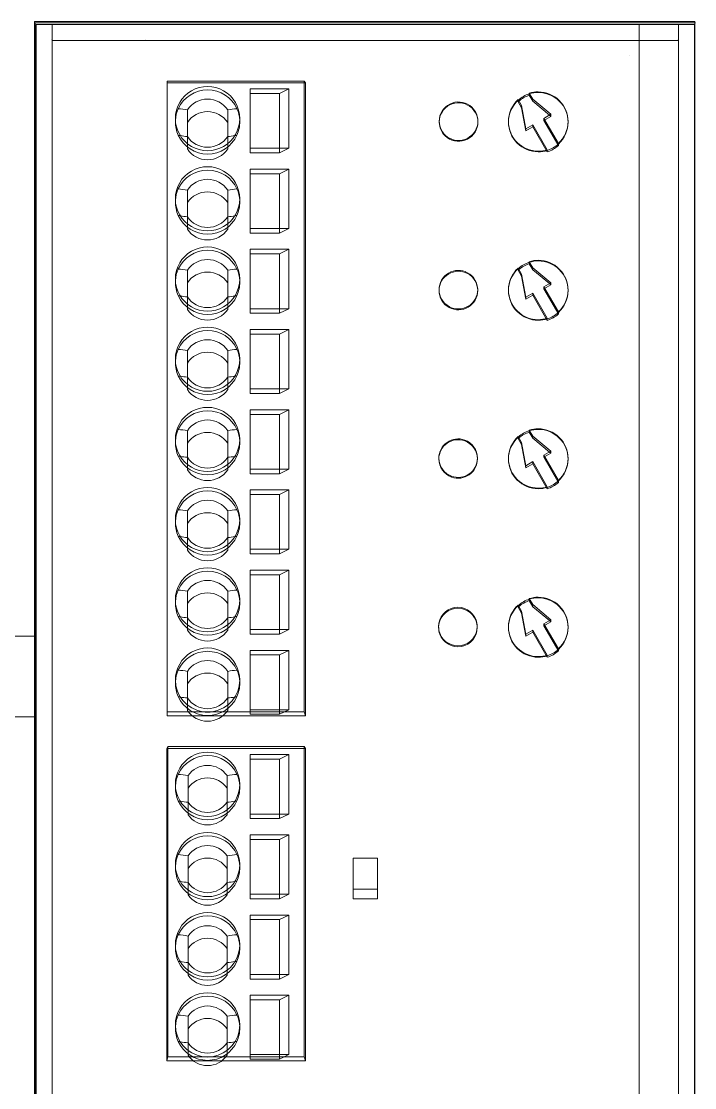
# Model space of a CAD drawing. Header units: millimetres. Extents: x 1359 to 3577, y 1333 to 3557.
# Drawn here: x 2281.2 to 2323, y 3201 to 3267.2 of the extents above; entities that cross this region are included whole.
import ezdxf

# ---------------------------------------------------------------- set-up
doc = ezdxf.new("R2010")
doc.units = ezdxf.units.MM
doc.layers.add('000-SI-Oprema', color=30, linetype='Continuous', lineweight=0)
doc.layers.add('002-PI-Kabelska kanalica', color=150, linetype='Continuous')

# ---------------------------------------------------------------- blocks, each defined once
blk = doc.blocks.new('ELEC_CB')
at = {"layer": '000-SI-Oprema', "color": 0, "linetype": 'ByBlock', "lineweight": 0}
for p, q in [((40.959, 129.967), (-0.041, 129.967)), ((-0.041, 129.967), (-0.041, -0.033)), ((-0.041, 18.517), (-0.041, 129.967)), ((-0.041, 129.967), (-0.041, 129.967)), ((40.959, 129.967), (-0.041, 129.967)), ((0.007, 129.867), (0.007, 129.867)), ((41.007, 129.867), (0.007, 129.867)), ((0.007, 129.867), (0.007, -0.133)), ((0.007, 18.417), (0.007, 129.867)), ((0.007, 129.867), (0.007, 129.867)), ((41.007, 129.867), (0.007, 129.867)), ((1.007, 129.867), (1.007, 129.867)), ((1.959, 129.967), (1.959, 129.967)), ((1.959, 129.967), (1.959, 129.967)), ((2.007, 129.867), (2.007, 129.867)), ((2.007, 129.867), (2.007, 129.867)), ((3.12, 129.867), (3.12, 129.867)), ((4.959, 129.967), (4.959, 129.967)), ((4.959, 129.967), (4.959, 129.967)), ((4.959, 129.967), (4.959, 129.967)), ((4.959, 129.967), (4.959, 129.967)), ((4.959, 129.967), (4.959, 129.967)), ((4.959, 129.967), (4.959, 129.967)), ((4.959, 129.967), (4.959, 129.967)), ((4.959, 129.967), (4.959, 129.967)), ((4.959, 129.967), (4.959, 129.967)), ((4.959, 129.967), (4.959, 129.967)), ((4.959, 129.967), (4.959, 129.967)), ((4.959, 129.967), (4.959, 129.967)), ((4.959, 129.967), (4.959, 129.967)), ((5.007, 129.867), (5.007, 129.867)), ((5.007, 129.867), (5.007, 129.867)), ((5.007, 129.867), (5.007, 129.867)), ((5.007, 129.867), (5.007, 129.867)), ((5.007, 129.867), (5.007, 129.867)), ((5.007, 129.867), (5.007, 129.867)), ((5.007, 129.867), (5.007, 129.867)), ((5.007, 129.867), (5.007, 129.867)), ((5.007, 129.867), (5.007, 129.867)), ((5.007, 129.867), (5.007, 129.867)), ((5.007, 129.867), (5.007, 129.867)), ((5.007, 129.867), (5.007, 129.867)), ((5.007, 129.867), (5.007, 129.867)), ((5.359, 129.967), (5.359, 129.967)), ((5.359, 129.967), (5.359, 129.967)), ((5.407, 129.867), (5.407, 129.867)), ((5.407, 129.867), (5.407, 129.867)), ((6.859, 129.967), (6.859, 129.967)), ((6.859, 129.967), (6.859, 129.967)), ((6.859, 129.967), (6.859, 129.967)), ((6.859, 129.967), (6.859, 129.967)), ((6.907, 129.867), (6.907, 129.867)), ((6.907, 129.867), (6.907, 129.867)), ((6.907, 129.867), (6.907, 129.867)), ((6.907, 129.867), (6.907, 129.867)), ((7.859, 129.967), (7.859, 129.967)), ((7.907, 129.867), (7.907, 129.867)), ((8.359, 129.967), (8.359, 129.967)), ((8.359, 129.967), (8.359, 129.967)), ((8.359, 129.967), (8.359, 129.967)), ((8.407, 129.867), (8.407, 129.867)), ((8.407, 129.867), (8.407, 129.867)), ((8.407, 129.867), (8.407, 129.867)), ((19.477, 129.967), (19.477, 129.967)), ((19.477, 129.967), (19.477, 129.967)), ((19.477, 129.967), (19.477, 129.967)), ((19.477, 129.967), (19.477, 129.967)), ((19.477, 129.967), (19.477, 129.967)), ((19.477, 129.967), (19.477, 129.967)), ((19.477, 129.967), (19.477, 129.967)), ((19.477, 129.967), (19.477, 129.967)), ((19.477, 129.967), (19.477, 129.967)), ((19.477, 129.967), (19.477, 129.967)), ((19.477, 129.967), (19.477, 129.967)), ((19.477, 129.967), (19.477, 129.967)), ((19.477, 129.967), (19.477, 129.967)), ((19.477, 129.967), (19.477, 129.967)), ((19.477, 129.967), (19.477, 129.967)), ((19.525, 129.867), (19.525, 129.867)), ((19.525, 129.867), (19.525, 129.867)), ((19.525, 129.867), (19.525, 129.867)), ((19.525, 129.867), (19.525, 129.867)), ((19.525, 129.867), (19.525, 129.867)), ((19.525, 129.867), (19.525, 129.867)), ((19.525, 129.867), (19.525, 129.867)), ((19.525, 129.867), (19.525, 129.867)), ((19.525, 129.867), (19.525, 129.867)), ((19.525, 129.867), (19.525, 129.867)), ((19.525, 129.867), (19.525, 129.867)), ((19.525, 129.867), (19.525, 129.867)), ((19.525, 129.867), (19.525, 129.867)), ((19.525, 129.867), (19.525, 129.867)), ((19.525, 129.867), (19.525, 129.867)), ((21.442, 129.967), (21.442, 129.967)), ((21.442, 129.967), (21.442, 129.967)), ((21.442, 129.967), (21.442, 129.967)), ((21.442, 129.967), (21.442, 129.967)), ((21.442, 129.967), (21.442, 129.967)), ((21.442, 129.967), (21.442, 129.967)), ((21.442, 129.967), (21.442, 129.967)), ((21.442, 129.967), (21.442, 129.967)), ((21.442, 129.967), (21.442, 129.967)), ((21.442, 129.967), (21.442, 129.967)), ((21.442, 129.967), (21.442, 129.967)), ((21.442, 129.967), (21.442, 129.967)), ((21.442, 129.967), (21.442, 129.967)), ((21.442, 129.967), (21.442, 129.967)), ((21.442, 129.967), (21.442, 129.967)), ((21.49, 129.867), (21.49, 129.867)), ((21.49, 129.867), (21.49, 129.867)), ((21.49, 129.867), (21.49, 129.867)), ((21.49, 129.867), (21.49, 129.867)), ((21.49, 129.867), (21.49, 129.867)), ((21.49, 129.867), (21.49, 129.867)), ((21.49, 129.867), (21.49, 129.867)), ((21.49, 129.867), (21.49, 129.867)), ((21.49, 129.867), (21.49, 129.867)), ((21.49, 129.867), (21.49, 129.867)), ((21.49, 129.867), (21.49, 129.867)), ((21.49, 129.867), (21.49, 129.867)), ((21.49, 129.867), (21.49, 129.867)), ((21.49, 129.867), (21.49, 129.867)), ((21.49, 129.867), (21.49, 129.867)), ((36.959, 129.967), (36.959, 129.967)), ((36.959, 129.967), (36.959, 129.967)), ((36.959, 129.967), (36.959, 129.967)), ((36.959, 129.967), (36.959, 129.967)), ((36.959, 129.967), (36.959, 129.967)), ((36.959, 129.967), (36.959, 129.967)), ((36.959, 129.967), (36.959, 129.967)), ((36.959, 129.967), (36.959, 129.967)), ((36.959, 129.967), (36.959, 129.967)), ((36.959, 129.967), (36.959, 129.967)), ((36.959, 129.967), (36.959, 129.967)), ((36.959, 129.967), (36.959, 129.967)), ((37.007, 129.867), (37.007, 129.867)), ((37.007, 129.867), (37.007, 129.867)), ((37.007, 129.867), (37.007, 129.867)), ((37.007, 129.867), (37.007, 129.867)), ((37.007, 129.867), (37.007, 129.867)), ((37.007, 129.867), (37.007, 129.867)), ((37.007, 129.867), (37.007, 129.867)), ((37.007, 129.867), (37.007, 129.867)), ((37.007, 129.867), (37.007, 129.867)), ((37.007, 129.867), (37.007, 129.867)), ((37.007, 129.867), (37.007, 129.867)), ((37.007, 129.867), (37.007, 129.867)), ((37.259, 129.967), (37.259, 129.967)), ((37.259, 129.967), (37.259, 129.967)), ((37.259, 129.967), (37.259, 129.967)), ((37.307, 129.867), (37.307, 129.867)), ((37.307, 129.867), (37.307, 129.867)), ((37.307, 129.867), (37.307, 129.867)), ((37.457, 129.867), (37.457, 129.867)), ((40.959, -0.033), (40.959, 129.967)), ((40.959, 18.517), (40.959, 129.967)), ((40.959, 129.967), (40.959, 129.967)), ((0.055, 129.768), (0.055, 16.827)), ((0.055, 129.768), (0.055, 129.768)), ((0.055, 129.768), (3.168, 129.768)), ((1.055, 129.293), (1.055, 129.768)), ((1.055, 129.768), (1.055, 129.768)), ((1.055, 129.266), (1.055, 17.983)), ((3.168, 129.768), (3.168, 129.768)), ((3.168, 129.768), (37.505, 129.768)), ((37.505, 129.768), (37.505, 16.827)), ((37.505, 129.768), (40.955, 129.768)), ((37.505, 129.768), (37.505, 129.768)), ((39.955, 129.768), (39.955, 129.293)), ((39.955, 129.768), (39.955, 129.768)), ((39.955, 17.983), (39.955, 129.293)), ((40.955, 129.768), (40.955, 16.825)), ((40.955, 129.768), (40.955, 129.768)), ((1.007, 128.867), (1.007, 128.867)), ((1.055, 128.768), (39.955, 128.768)), ((1.055, 128.768), (1.055, 128.768)), ((6.871, 128.831), (6.871, 128.831)), ((39.907, 128.867), (39.907, 128.867)), ((39.955, 128.768), (39.955, 128.768)), ((36.937, 127.849), (36.937, 127.849)), ((36.937, 127.849), (36.937, 127.849)), ((36.937, 127.849), (36.937, 127.849)), ((36.937, 127.849), (36.937, 127.849)), ((36.937, 127.849), (36.937, 127.849)), ((36.937, 127.849), (36.937, 127.849)), ((36.937, 127.849), (36.937, 127.849)), ((36.937, 127.849), (36.937, 127.849)), ((36.937, 127.849), (36.937, 127.849)), ((36.937, 127.849), (36.937, 127.849)), ((36.937, 127.849), (36.937, 127.849)), ((36.937, 127.849), (36.937, 127.849)), ((8.207, 126.261), (8.207, 87.091)), ((16.717, 126.261), (8.207, 126.261)), ((16.717, 126.15), (8.207, 126.15)), ((16.717, 87.091), (16.717, 126.261)), ((16.793, 126.15), (16.717, 126.261)), ((16.793, 126.15), (16.717, 126.15)), ((16.791, 86.837), (16.793, 126.15)), ((13.357, 125.77), (13.357, 122.084)), ((15.757, 125.77), (13.357, 125.77)), ((13.357, 125.485), (15.182, 125.485)), ((15.757, 125.77), (15.182, 125.485)), ((15.182, 122.084), (15.182, 125.485)), ((15.757, 125.77), (15.757, 122.084)), ((30.689, 125.501), (30.689, 125.496)), ((30.905, 125.128), (30.689, 125.501)), ((30.689, 125.496), (30.689, 125.491)), ((30.689, 125.491), (30.689, 125.486)), ((30.689, 125.486), (30.689, 125.481)), ((30.689, 125.481), (30.689, 125.476)), ((30.689, 125.476), (30.689, 125.471)), ((30.689, 125.471), (30.689, 125.466)), ((30.689, 125.466), (30.689, 125.453)), ((30.689, 125.453), (30.689, 125.44)), ((30.689, 125.44), (30.689, 125.426)), ((30.689, 125.426), (30.689, 125.413)), ((30.689, 125.413), (30.689, 125.4)), ((30.689, 125.4), (30.689, 125.386)), ((30.689, 125.386), (30.689, 125.373)), ((30.689, 125.373), (30.905, 125)), ((26.999, 124.68), (26.999, 124.734)), ((29.996, 125.103), (29.996, 125.098)), ((29.996, 125.103), (30.212, 124.73)), ((29.996, 125.098), (29.996, 125.093)), ((29.996, 125.093), (29.996, 125.088)), ((29.996, 125.088), (29.996, 125.083)), ((29.996, 125.083), (29.996, 125.078)), ((29.996, 125.078), (29.996, 125.073)), ((29.996, 125.073), (29.996, 125.068)), ((29.996, 125.054), (29.996, 125.068)), ((29.996, 125.041), (29.996, 125.054)), ((29.996, 125.028), (29.996, 125.041)), ((29.996, 125.015), (29.996, 125.028)), ((29.996, 125.001), (29.996, 125.015)), ((29.996, 124.988), (29.996, 125.001)), ((29.996, 124.975), (29.996, 124.988)), ((30.212, 124.601), (29.996, 124.975)), ((30.212, 124.73), (30.212, 124.601)), ((30.212, 124.73), (30.466, 123.295)), ((30.466, 123.167), (30.212, 124.601)), ((32.025, 124.192), (30.905, 125.128)), ((30.905, 125.128), (30.905, 125)), ((30.905, 125), (31.934, 124.14)), ((8.707, 123.741), (8.707, 123.927)), ((9.457, 122.816), (9.457, 124.468)), ((11.957, 124.468), (11.957, 122.816)), ((12.707, 123.741), (12.707, 123.927)), ((31.592, 123.943), (32.025, 124.192)), ((32.025, 124.064), (31.592, 123.815)), ((31.592, 123.815), (31.592, 123.943)), ((32.495, 122.384), (31.592, 123.943)), ((31.934, 124.14), (32.025, 124.064)), ((32.025, 124.064), (32.025, 124.192)), ((25.095, 123.765), (25.095, 123.712)), ((27.495, 123.765), (27.495, 123.712)), ((29.395, 123.708), (29.395, 123.744)), ((30.466, 123.295), (30.899, 123.544)), ((30.899, 123.416), (30.466, 123.167)), ((30.466, 123.295), (30.466, 123.167)), ((30.899, 123.544), (30.899, 123.416)), ((30.899, 123.544), (31.802, 121.986)), ((31.802, 121.858), (30.899, 123.416)), ((31.592, 123.815), (32.459, 122.318)), ((33.095, 123.708), (33.095, 123.744)), ((9.457, 122.816), (9.457, 122.039)), ((11.957, 122.816), (11.957, 122.039)), ((25.592, 122.743), (25.592, 122.797)), ((15.757, 122.084), (13.357, 122.084)), ((13.357, 121.799), (13.357, 122.084)), ((15.182, 121.799), (15.182, 122.084)), ((15.182, 121.799), (15.757, 122.084)), ((31.802, 121.981), (31.802, 121.986)), ((31.802, 121.976), (31.802, 121.981)), ((31.802, 121.971), (31.802, 121.976)), ((31.802, 121.966), (31.802, 121.971)), ((31.802, 121.961), (31.802, 121.966)), ((31.802, 121.956), (31.802, 121.961)), ((31.802, 121.951), (31.802, 121.956)), ((31.802, 121.937), (31.802, 121.951)), ((31.802, 121.924), (31.802, 121.937)), ((31.802, 121.911), (31.802, 121.924)), ((31.802, 121.897), (31.802, 121.911)), ((31.802, 121.884), (31.802, 121.897)), ((31.802, 121.871), (31.802, 121.884)), ((31.802, 121.858), (31.802, 121.871)), ((32.459, 122.318), (32.495, 122.256)), ((32.495, 122.379), (32.495, 122.384)), ((32.495, 122.374), (32.495, 122.379)), ((32.495, 122.369), (32.495, 122.374)), ((32.495, 122.364), (32.495, 122.369)), ((32.495, 122.359), (32.495, 122.364)), ((32.495, 122.354), (32.495, 122.359)), ((32.495, 122.349), (32.495, 122.354)), ((32.495, 122.336), (32.495, 122.349)), ((32.495, 122.323), (32.495, 122.336)), ((32.495, 122.309), (32.495, 122.323)), ((32.495, 122.296), (32.495, 122.309)), ((32.495, 122.283), (32.495, 122.296)), ((32.495, 122.269), (32.495, 122.283)), ((32.495, 122.256), (32.495, 122.269)), ((13.357, 121.799), (15.182, 121.799)), ((13.357, 120.789), (13.357, 117.103)), ((15.757, 120.789), (13.357, 120.789)), ((15.757, 120.789), (15.182, 120.504)), ((15.757, 120.789), (15.757, 117.103)), ((13.357, 120.504), (15.182, 120.504)), ((15.182, 117.103), (15.182, 120.504)), ((9.457, 117.835), (9.457, 119.487)), ((11.957, 119.487), (11.957, 117.835)), ((8.707, 118.76), (8.707, 118.946)), ((12.707, 118.76), (12.707, 118.946)), ((9.457, 117.835), (9.457, 117.058)), ((11.957, 117.835), (11.957, 117.058)), ((15.757, 117.103), (13.357, 117.103)), ((13.357, 116.818), (13.357, 117.103)), ((13.357, 116.818), (15.182, 116.818)), ((15.182, 116.818), (15.182, 117.103)), ((15.182, 116.818), (15.757, 117.103)), ((13.357, 115.808), (13.357, 112.122)), ((15.757, 115.808), (13.357, 115.808)), ((13.357, 115.523), (15.182, 115.523)), ((15.757, 115.808), (15.182, 115.523)), ((15.182, 112.122), (15.182, 115.523)), ((15.757, 115.808), (15.757, 112.122)), ((29.996, 114.637), (29.996, 114.642)), ((29.996, 114.642), (30.212, 114.269)), ((29.996, 114.632), (29.996, 114.637)), ((29.996, 114.626), (29.996, 114.632)), ((29.996, 114.621), (29.996, 114.626)), ((29.996, 114.616), (29.996, 114.621)), ((29.996, 114.611), (29.996, 114.616)), ((29.996, 114.606), (29.996, 114.611)), ((29.996, 114.593), (29.996, 114.606)), ((29.996, 114.58), (29.996, 114.593)), ((29.996, 114.566), (29.996, 114.58)), ((29.996, 114.553), (29.996, 114.566)), ((30.689, 115.035), (30.689, 115.04)), ((30.905, 114.667), (30.689, 115.04)), ((30.689, 115.03), (30.689, 115.035)), ((30.689, 115.025), (30.689, 115.03)), ((30.689, 115.02), (30.689, 115.025)), ((30.689, 115.015), (30.689, 115.02)), ((30.689, 115.01), (30.689, 115.015)), ((30.689, 115.005), (30.689, 115.01)), ((30.689, 114.991), (30.689, 115.005)), ((30.689, 114.978), (30.689, 114.991)), ((30.689, 114.965), (30.689, 114.978)), ((30.689, 114.952), (30.689, 114.965)), ((30.689, 114.938), (30.689, 114.952)), ((30.689, 114.925), (30.689, 114.938)), ((30.689, 114.912), (30.689, 114.925)), ((30.689, 114.912), (30.905, 114.539)), ((32.025, 113.731), (30.905, 114.667)), ((30.905, 114.667), (30.905, 114.539)), ((8.707, 113.779), (8.707, 113.965)), ((9.457, 112.854), (9.457, 114.506)), ((11.957, 114.506), (11.957, 112.854)), ((12.707, 113.779), (12.707, 113.965)), ((26.849, 114.304), (26.849, 114.358)), ((29.996, 114.54), (29.996, 114.553)), ((29.996, 114.527), (29.996, 114.54)), ((29.996, 114.513), (29.996, 114.527)), ((30.212, 114.14), (29.996, 114.513)), ((30.212, 114.269), (30.466, 112.834)), ((30.212, 114.269), (30.212, 114.14)), ((30.466, 112.706), (30.212, 114.14)), ((30.905, 114.539), (31.934, 113.679)), ((25.083, 113.304), (25.083, 113.25)), ((27.483, 113.304), (27.483, 113.25)), ((29.395, 113.247), (29.395, 113.283)), ((31.592, 113.482), (32.025, 113.731)), ((32.025, 113.603), (31.592, 113.354)), ((32.495, 111.923), (31.592, 113.482)), ((31.592, 113.354), (31.592, 113.482)), ((31.592, 113.354), (32.46, 111.856)), ((31.934, 113.679), (32.025, 113.603)), ((32.025, 113.603), (32.025, 113.731)), ((33.095, 113.247), (33.095, 113.283)), ((9.457, 112.854), (9.457, 112.077)), ((11.957, 112.854), (11.957, 112.077)), ((30.466, 112.834), (30.899, 113.083)), ((30.899, 112.955), (30.466, 112.706)), ((30.466, 112.834), (30.466, 112.706)), ((30.899, 113.083), (30.899, 112.955)), ((30.899, 113.083), (31.802, 111.525)), ((31.802, 111.396), (30.899, 112.955)), ((15.757, 112.122), (13.357, 112.122)), ((13.357, 111.837), (13.357, 112.122)), ((15.182, 111.837), (15.757, 112.122)), ((15.182, 111.837), (15.182, 112.122)), ((25.716, 112.196), (25.716, 112.25)), ((32.495, 111.918), (32.495, 111.923)), ((32.495, 111.913), (32.495, 111.918)), ((13.357, 111.837), (15.182, 111.837)), ((31.802, 111.525), (31.802, 111.52)), ((31.802, 111.52), (31.802, 111.515)), ((31.802, 111.515), (31.802, 111.509)), ((31.802, 111.509), (31.802, 111.504)), ((31.802, 111.504), (31.802, 111.499)), ((31.802, 111.499), (31.802, 111.494)), ((31.802, 111.494), (31.802, 111.489)), ((31.802, 111.476), (31.802, 111.489)), ((31.802, 111.463), (31.802, 111.476)), ((31.802, 111.449), (31.802, 111.463)), ((31.802, 111.436), (31.802, 111.449)), ((31.802, 111.423), (31.802, 111.436)), ((31.802, 111.41), (31.802, 111.423)), ((31.802, 111.396), (31.802, 111.41)), ((32.46, 111.856), (32.495, 111.795)), ((32.495, 111.908), (32.495, 111.913)), ((32.495, 111.903), (32.495, 111.908)), ((32.495, 111.898), (32.495, 111.903)), ((32.495, 111.893), (32.495, 111.898)), ((32.495, 111.888), (32.495, 111.893)), ((32.495, 111.874), (32.495, 111.888)), ((32.495, 111.861), (32.495, 111.874)), ((32.495, 111.848), (32.495, 111.861)), ((32.495, 111.835), (32.495, 111.848)), ((32.495, 111.821), (32.495, 111.835)), ((32.495, 111.808), (32.495, 111.821)), ((32.495, 111.795), (32.495, 111.808)), ((13.357, 110.827), (13.357, 107.141)), ((15.757, 110.827), (13.357, 110.827)), ((15.757, 110.827), (15.182, 110.542)), ((15.757, 110.827), (15.757, 107.141)), ((13.357, 110.542), (15.182, 110.542)), ((15.182, 107.141), (15.182, 110.542)), ((9.457, 107.873), (9.457, 109.525)), ((11.957, 109.525), (11.957, 107.873)), ((8.707, 108.798), (8.707, 108.984)), ((12.707, 108.798), (12.707, 108.984)), ((9.457, 107.873), (9.457, 107.096)), ((11.957, 107.873), (11.957, 107.096)), ((15.757, 107.141), (13.357, 107.141)), ((13.357, 106.856), (13.357, 107.141)), ((13.357, 106.856), (15.182, 106.856)), ((15.182, 106.856), (15.757, 107.141)), ((15.182, 106.856), (15.182, 107.141)), ((13.357, 105.846), (13.357, 102.16)), ((15.757, 105.846), (13.357, 105.846)), ((13.357, 105.561), (15.182, 105.561)), ((15.757, 105.846), (15.182, 105.561)), ((15.182, 102.16), (15.182, 105.561)), ((15.757, 105.846), (15.757, 102.16)), ((8.707, 103.817), (8.707, 104.003)), ((9.457, 102.892), (9.457, 104.544)), ((11.957, 104.544), (11.957, 102.892)), ((12.707, 103.817), (12.707, 104.003)), ((29.996, 104.175), (29.996, 104.181)), ((29.996, 104.181), (30.212, 103.807)), ((29.996, 104.17), (29.996, 104.175)), ((29.996, 104.165), (29.996, 104.17)), ((29.996, 104.16), (29.996, 104.165)), ((29.996, 104.155), (29.996, 104.16)), ((29.996, 104.15), (29.996, 104.155)), ((29.996, 104.145), (29.996, 104.15)), ((29.996, 104.145), (29.996, 104.131)), ((29.996, 104.131), (29.996, 104.118)), ((29.996, 104.118), (29.996, 104.105)), ((29.996, 104.105), (29.996, 104.092)), ((29.996, 104.092), (29.996, 104.079)), ((29.996, 104.079), (29.996, 104.066)), ((29.996, 104.066), (29.996, 104.052)), ((30.212, 103.679), (29.996, 104.052)), ((30.689, 104.574), (30.689, 104.579)), ((30.905, 104.206), (30.689, 104.579)), ((30.689, 104.569), (30.689, 104.574)), ((30.689, 104.564), (30.689, 104.569)), ((30.689, 104.559), (30.689, 104.564)), ((30.689, 104.553), (30.689, 104.559)), ((30.689, 104.548), (30.689, 104.553)), ((30.689, 104.543), (30.689, 104.548)), ((30.689, 104.53), (30.689, 104.543)), ((30.689, 104.517), (30.689, 104.53)), ((30.689, 104.504), (30.689, 104.517)), ((30.689, 104.49), (30.689, 104.504)), ((30.689, 104.477), (30.689, 104.49)), ((30.689, 104.464), (30.689, 104.477)), ((30.689, 104.451), (30.689, 104.464)), ((30.689, 104.451), (30.905, 104.078)), ((30.905, 104.206), (30.905, 104.078)), ((32.025, 103.27), (30.905, 104.206)), ((30.905, 104.078), (31.934, 103.217)), ((26.678, 103.913), (26.678, 103.966)), ((30.212, 103.807), (30.212, 103.679)), ((30.212, 103.807), (30.466, 102.373)), ((30.466, 102.245), (30.212, 103.679)), ((9.457, 102.892), (9.457, 102.115)), ((11.957, 102.892), (11.957, 102.115)), ((25.07, 102.842), (25.07, 102.789)), ((27.47, 102.842), (27.47, 102.789)), ((29.395, 102.785), (29.395, 102.821)), ((31.592, 103.021), (32.025, 103.27)), ((32.025, 103.141), (31.592, 102.892)), ((32.495, 101.462), (31.592, 103.021)), ((31.592, 102.892), (31.592, 103.021)), ((31.592, 102.892), (32.46, 101.395)), ((31.934, 103.217), (32.025, 103.141)), ((32.025, 103.141), (32.025, 103.27)), ((33.095, 102.785), (33.095, 102.821)), ((15.757, 102.16), (13.357, 102.16)), ((13.357, 101.875), (13.357, 102.16)), ((15.182, 101.875), (15.757, 102.16)), ((15.182, 101.875), (15.182, 102.16)), ((30.466, 102.373), (30.899, 102.622)), ((30.899, 102.494), (30.466, 102.245)), ((30.466, 102.373), (30.466, 102.245)), ((30.899, 102.622), (30.899, 102.494)), ((30.899, 102.622), (31.802, 101.064)), ((31.802, 100.935), (30.899, 102.494)), ((13.357, 101.875), (15.182, 101.875)), ((25.861, 101.665), (25.861, 101.718)), ((32.46, 101.395), (32.495, 101.334)), ((32.495, 101.457), (32.495, 101.462)), ((32.495, 101.452), (32.495, 101.457)), ((32.495, 101.447), (32.495, 101.452)), ((32.495, 101.442), (32.495, 101.447)), ((32.495, 101.436), (32.495, 101.442)), ((32.495, 101.431), (32.495, 101.436)), ((32.495, 101.426), (32.495, 101.431)), ((32.495, 101.413), (32.495, 101.426)), ((32.495, 101.4), (32.495, 101.413)), ((32.495, 101.387), (32.495, 101.4)), ((32.495, 101.373), (32.495, 101.387)), ((32.495, 101.36), (32.495, 101.373)), ((32.495, 101.347), (32.495, 101.36)), ((32.495, 101.334), (32.495, 101.347)), ((13.357, 100.865), (13.357, 97.179)), ((15.757, 100.865), (13.357, 100.865)), ((15.757, 100.865), (15.182, 100.58)), ((15.757, 100.865), (15.757, 97.179)), ((31.802, 101.064), (31.802, 101.058)), ((31.802, 101.058), (31.802, 101.053)), ((31.802, 101.053), (31.802, 101.048)), ((31.802, 101.048), (31.802, 101.043)), ((31.802, 101.043), (31.802, 101.038)), ((31.802, 101.038), (31.802, 101.033)), ((31.802, 101.033), (31.802, 101.028)), ((31.802, 101.028), (31.802, 101.014)), ((31.802, 101.014), (31.802, 101.001)), ((31.802, 101.001), (31.802, 100.988)), ((31.802, 100.988), (31.802, 100.975)), ((31.802, 100.975), (31.802, 100.962)), ((31.802, 100.962), (31.802, 100.948)), ((31.802, 100.948), (31.802, 100.935)), ((13.357, 100.58), (15.182, 100.58)), ((15.182, 97.179), (15.182, 100.58)), ((9.457, 97.911), (9.457, 99.563)), ((11.957, 99.563), (11.957, 97.911)), ((8.707, 98.836), (8.707, 99.022)), ((12.707, 98.836), (12.707, 99.022)), ((9.457, 97.911), (9.457, 97.134)), ((11.957, 97.911), (11.957, 97.134)), ((15.757, 97.179), (13.357, 97.179)), ((13.357, 96.894), (13.357, 97.179)), ((13.357, 96.894), (15.182, 96.894)), ((15.182, 96.894), (15.757, 97.179)), ((15.182, 96.894), (15.182, 97.179)), ((13.357, 95.884), (13.357, 92.198)), ((15.757, 95.884), (13.357, 95.884)), ((13.357, 95.599), (15.182, 95.599)), ((15.757, 95.884), (15.182, 95.599)), ((15.182, 92.198), (15.182, 95.599)), ((15.757, 95.884), (15.757, 92.198)), ((8.707, 93.855), (8.707, 94.041)), ((9.457, 92.93), (9.457, 94.582)), ((11.957, 94.582), (11.957, 92.93)), ((12.707, 93.855), (12.707, 94.041)), ((30.689, 94.118), (30.689, 94.113)), ((30.905, 93.745), (30.689, 94.118)), ((30.689, 94.113), (30.689, 94.108)), ((30.689, 94.108), (30.689, 94.102)), ((30.689, 94.102), (30.689, 94.097)), ((30.689, 94.097), (30.689, 94.092)), ((30.689, 94.092), (30.689, 94.087)), ((30.689, 94.087), (30.689, 94.082)), ((30.689, 94.082), (30.689, 94.068)), ((30.689, 94.068), (30.689, 94.055)), ((30.689, 94.055), (30.689, 94.042)), ((30.689, 94.042), (30.689, 94.029)), ((29.996, 93.719), (29.996, 93.714)), ((29.996, 93.719), (30.212, 93.346)), ((29.996, 93.714), (29.996, 93.709)), ((29.996, 93.709), (29.996, 93.704)), ((29.996, 93.704), (29.996, 93.699)), ((29.996, 93.699), (29.996, 93.693)), ((29.996, 93.693), (29.996, 93.688)), ((29.996, 93.688), (29.996, 93.683)), ((29.996, 93.67), (29.996, 93.683)), ((29.996, 93.657), (29.996, 93.67)), ((29.996, 93.644), (29.996, 93.657)), ((29.996, 93.631), (29.996, 93.644)), ((29.996, 93.617), (29.996, 93.631)), ((29.996, 93.604), (29.996, 93.617)), ((29.996, 93.591), (29.996, 93.604)), ((30.212, 93.218), (29.996, 93.591)), ((30.689, 94.029), (30.689, 94.016)), ((30.689, 94.016), (30.689, 94.003)), ((30.689, 94.003), (30.689, 93.99)), ((30.689, 93.99), (30.905, 93.617)), ((32.025, 92.809), (30.905, 93.745)), ((30.905, 93.745), (30.905, 93.617)), ((30.905, 93.617), (31.934, 92.756)), ((9.457, 92.93), (9.457, 92.153)), ((11.957, 92.93), (11.957, 92.153)), ((27.382, 92.741), (27.382, 92.794)), ((30.212, 93.346), (30.212, 93.218)), ((30.212, 93.346), (30.466, 91.912)), ((30.466, 91.784), (30.212, 93.218)), ((31.592, 92.559), (32.025, 92.809)), ((31.934, 92.756), (32.025, 92.68)), ((32.025, 92.68), (32.025, 92.809)), ((15.757, 92.198), (13.357, 92.198)), ((13.357, 91.913), (13.357, 92.198)), ((15.182, 91.913), (15.182, 92.198)), ((15.182, 91.913), (15.757, 92.198)), ((25.057, 92.381), (25.057, 92.327)), ((27.457, 92.381), (27.457, 92.327)), ((29.395, 92.324), (29.395, 92.36)), ((30.466, 91.912), (30.899, 92.161)), ((30.899, 92.161), (30.899, 92.033)), ((30.899, 92.161), (31.802, 90.602)), ((32.025, 92.68), (31.592, 92.431)), ((32.495, 91.001), (31.592, 92.559)), ((31.592, 92.431), (31.592, 92.559)), ((31.592, 92.431), (32.46, 90.933)), ((33.095, 92.324), (33.095, 92.36)), ((13.357, 91.913), (15.182, 91.913)), ((25.131, 91.913), (25.131, 91.967)), ((30.899, 92.033), (30.466, 91.784)), ((30.466, 91.912), (30.466, 91.784)), ((31.802, 90.474), (30.899, 92.033)), ((13.357, 90.903), (13.357, 87.217)), ((15.757, 90.903), (13.357, 90.903)), ((15.757, 90.903), (15.182, 90.618)), ((15.757, 90.903), (15.757, 87.217)), ((32.46, 90.933), (32.495, 90.873)), ((32.495, 90.996), (32.495, 91.001)), ((32.495, 90.991), (32.495, 90.996)), ((32.495, 90.985), (32.495, 90.991)), ((32.495, 90.98), (32.495, 90.985)), ((32.495, 90.975), (32.495, 90.98)), ((32.495, 90.97), (32.495, 90.975)), ((32.495, 90.965), (32.495, 90.97)), ((32.495, 90.951), (32.495, 90.965)), ((32.495, 90.938), (32.495, 90.951)), ((32.495, 90.925), (32.495, 90.938)), ((32.495, 90.912), (32.495, 90.925)), ((32.495, 90.899), (32.495, 90.912)), ((32.495, 90.886), (32.495, 90.899)), ((32.495, 90.873), (32.495, 90.886)), ((13.357, 90.618), (15.182, 90.618)), ((15.182, 87.217), (15.182, 90.618)), ((31.802, 90.597), (31.802, 90.602)), ((31.802, 90.592), (31.802, 90.597)), ((31.802, 90.587), (31.802, 90.592)), ((31.802, 90.582), (31.802, 90.587)), ((31.802, 90.576), (31.802, 90.582)), ((31.802, 90.571), (31.802, 90.576)), ((31.802, 90.566), (31.802, 90.571)), ((31.802, 90.566), (31.802, 90.553)), ((31.802, 90.553), (31.802, 90.54)), ((31.802, 90.54), (31.802, 90.527)), ((31.802, 90.527), (31.802, 90.514)), ((31.802, 90.514), (31.802, 90.5)), ((31.802, 90.5), (31.802, 90.487)), ((31.802, 90.487), (31.802, 90.474)), ((9.457, 87.949), (9.457, 89.601)), ((11.957, 89.601), (11.957, 87.949)), ((8.707, 88.874), (8.707, 89.06)), ((12.707, 88.874), (12.707, 89.06)), ((9.457, 87.949), (9.457, 87.172)), ((11.957, 87.949), (11.957, 87.172)), ((8.207, 87.091), (16.717, 87.091)), ((8.207, 86.837), (8.207, 87.091)), ((8.207, 86.837), (16.791, 86.837)), ((15.757, 87.217), (13.357, 87.217)), ((13.357, 86.932), (13.357, 87.217)), ((13.357, 86.932), (15.182, 86.932)), ((15.182, 86.932), (15.182, 87.217)), ((15.182, 86.932), (15.757, 87.217)), ((16.791, 86.837), (16.717, 87.091)), ((8.168, 84.813), (8.244, 84.923)), ((8.168, 84.813), (8.169, 65.414)), ((8.244, 84.813), (8.168, 84.813)), ((8.244, 65.67), (8.244, 84.923)), ((8.244, 84.923), (16.717, 84.923)), ((16.717, 84.813), (8.244, 84.813)), ((16.717, 84.923), (16.717, 65.67)), ((16.793, 84.813), (16.717, 84.923)), ((16.793, 84.813), (16.717, 84.813)), ((16.791, 65.414), (16.793, 84.813)), ((13.357, 84.427), (13.357, 80.741)), ((15.748, 84.427), (13.357, 84.427)), ((15.172, 84.142), (13.357, 84.142)), ((15.748, 84.427), (15.172, 84.142)), ((15.172, 84.142), (15.172, 80.741)), ((15.748, 84.427), (15.748, 80.741)), ((9.493, 81.476), (9.493, 83.122)), ((11.922, 83.122), (11.922, 81.476)), ((8.707, 82.403), (8.707, 82.584)), ((12.707, 82.403), (12.707, 82.584)), ((9.493, 81.476), (9.493, 80.699)), ((11.922, 81.476), (11.922, 80.699)), ((-0.041, 80.567), (-0.041, 80.567)), ((0.007, 80.467), (0.007, 80.467)), ((13.357, 80.456), (13.357, 80.741)), ((15.748, 80.741), (13.357, 80.741)), ((15.172, 80.456), (13.357, 80.456)), ((15.172, 80.456), (15.748, 80.741)), ((15.172, 80.741), (15.172, 80.456)), ((40.959, 80.567), (40.959, 80.567)), ((15.748, 79.446), (13.357, 79.446)), ((13.357, 79.446), (13.357, 75.76)), ((15.172, 79.161), (13.357, 79.161)), ((15.748, 79.446), (15.172, 79.161)), ((15.172, 79.161), (15.172, 75.76)), ((15.748, 79.446), (15.748, 75.76)), ((-0.041, 78.567), (-0.041, 78.567)), ((0.007, 78.467), (0.007, 78.467)), ((40.959, 78.567), (40.959, 78.567)), ((8.707, 77.422), (8.707, 77.603)), ((9.493, 76.495), (9.493, 78.141)), ((11.922, 78.141), (11.922, 76.495)), ((12.707, 77.422), (12.707, 77.603)), ((19.757, 77.997), (21.257, 77.997)), ((19.757, 77.997), (19.757, 75.467)), ((21.257, 77.997), (21.257, 75.467)), ((9.493, 76.495), (9.493, 75.718)), ((11.922, 76.495), (11.922, 75.718)), ((13.357, 75.475), (13.357, 75.76)), ((15.748, 75.76), (13.357, 75.76)), ((15.172, 75.76), (15.172, 75.475)), ((15.172, 75.475), (15.748, 75.76)), ((19.757, 76.067), (21.257, 76.067)), ((15.172, 75.475), (13.357, 75.475)), ((21.257, 75.467), (19.757, 75.467)), ((19.757, 75.467), (19.757, 75.467)), ((21.257, 75.467), (21.257, 75.467)), ((13.357, 74.465), (13.357, 70.779)), ((15.748, 74.465), (13.357, 74.465)), ((15.172, 74.18), (13.357, 74.18)), ((15.748, 74.465), (15.172, 74.18)), ((15.172, 74.18), (15.172, 70.779)), ((15.748, 74.465), (15.748, 70.779)), ((9.493, 71.514), (9.493, 73.16)), ((11.922, 73.16), (11.922, 71.514)), ((8.707, 72.441), (8.707, 72.622)), ((12.707, 72.441), (12.707, 72.622)), ((9.493, 71.514), (9.493, 70.737)), ((11.922, 71.514), (11.922, 70.737)), ((13.357, 70.494), (13.357, 70.779)), ((15.748, 70.779), (13.357, 70.779)), ((15.172, 70.494), (13.357, 70.494)), ((15.172, 70.779), (15.172, 70.494)), ((15.172, 70.494), (15.748, 70.779)), ((13.357, 69.484), (13.357, 65.798)), ((15.748, 69.484), (13.357, 69.484)), ((15.172, 69.199), (13.357, 69.199)), ((15.748, 69.484), (15.172, 69.199)), ((15.172, 69.199), (15.172, 65.798)), ((15.748, 69.484), (15.748, 65.798)), ((8.707, 67.46), (8.707, 67.641)), ((9.493, 66.533), (9.493, 68.179)), ((11.922, 68.179), (11.922, 66.533)), ((12.707, 67.46), (12.707, 67.641)), ((9.493, 66.533), (9.493, 65.756)), ((11.922, 66.533), (11.922, 65.756)), ((8.244, 65.67), (8.169, 65.414)), ((16.717, 65.67), (8.244, 65.67)), ((15.748, 65.798), (13.357, 65.798)), ((13.357, 65.513), (13.357, 65.798)), ((15.172, 65.798), (15.172, 65.513)), ((15.172, 65.513), (15.748, 65.798)), ((16.717, 65.67), (16.791, 65.414)), ((8.169, 65.414), (16.791, 65.414)), ((15.172, 65.513), (13.357, 65.513))]:
    blk.add_line(p, q, dxfattribs=at)
for centre, major_axis, ratio, start_param, end_param in [((10.707, 123.927), (2, 0), 0.996195, 0, 3.141593), ((10.707, 123.718), (2, 0), 0.996195, 0.424146, 2.717447), ((31.245, 123.708), (-1.85, 0), 0.996336, -1.265134, -0.839056), ((31.245, 123.615), (1.85, 0), 0.996336, 1.876458, 2.276832), ((31.245, 123.744), (-1.85, 0), 0.996336, -1.570796, -1.265134), ((31.245, 123.708), (-1.85, 0), 0.996336, -1.570796, -1.265134), ((31.245, 123.744), (-1.85, 0), 0.996336, 3.141554, 4.712389), ((31.245, 123.708), (-1.85, 0), 0.996336, 3.141554, 4.712389), ((10.707, 123.477), (1.48, -1.535), 0.876352, -2.827734, -2.45031), ((9.208, 123.675), (1.712, -0.293), 0.475251, 1.506242, 1.841308), ((10.707, 123.642), (1.5, 0), 0.996195, 0.585685, 2.555907), ((12.207, 123.675), (1.712, 0.293), 0.475251, 1.300284, 1.635351), ((10.707, 123.477), (1.48, 1.535), 0.876352, -0.691283, -0.313858), ((26.295, 123.765), (1.2, 0), 0.996336, 0.944122, 3.141713), ((26.295, 123.712), (1.2, 0), 0.996336, 0.943934, 3.141788), ((26.295, 123.765), (1.2, 0), 0.996336, 0.000121, 0.944122), ((26.295, 123.712), (1.2, 0), 0.996336, 0.000046, 0.943934), ((31.245, 123.744), (-1.85, 0), 0.996336, -0.82926, -0.000039), ((31.245, 123.708), (-1.85, 0), 0.996336, -0.82926, -0.000039), ((31.245, 123.708), (-1.85, 0), 0.996336, -0.839056, -0.82926), ((31.245, 123.615), (1.85, 0), 0.996336, 2.276832, 2.312333), ((10.707, 123.927), (2, 0), 0.996195, -3.141593, 0), ((10.707, 122.865), (1.5, 0), 0.996195, 0.585685, 2.555907), ((10.707, 123.477), (1.48, -1.535), 0.876352, -2.45031, -2.403588), ((10.707, 123.477), (1.48, -1.535), 0.876352, -2.403588, -1.979442), ((10.707, 123.477), (1.48, 1.535), 0.876352, -1.162151, -0.738005), ((10.707, 123.477), (1.48, 1.535), 0.876352, -0.738005, -0.691283), ((26.295, 123.765), (1.2, 0), 0.996336, -3.141472, -2.197471), ((26.295, 123.712), (1.2, 0), 0.996336, -3.141397, -2.197283), ((26.295, 123.765), (1.2, 0), 0.996336, -2.197471, 0.000121), ((26.295, 123.712), (1.2, 0), 0.996336, -2.197283, 0.000046), ((31.245, 123.744), (-1.85, 0), 0.996336, -0.000039, 1.570796), ((31.245, 123.708), (-1.85, 0), 0.996336, -0.000039, 1.570796), ((31.245, 123.744), (-1.85, 0), 0.996336, 2.312332, 3.141554), ((31.245, 123.708), (-1.85, 0), 0.996336, 2.312332, 3.141554), ((9.208, 123.675), (1.712, -0.293), 0.475251, -1.678796, -1.604406), ((10.707, 123.718), (2, 0), 0.996195, -2.717447, -0.424146), ((9.208, 123.675), (1.712, -0.293), 0.475251, -1.604406, -1.34373), ((10.707, 123.642), (1.5, 0), 0.996195, -2.555907, -0.585685), ((12.207, 123.675), (1.712, 0.293), 0.475251, -1.797863, -1.537186), ((12.207, 123.675), (1.712, 0.293), 0.475251, -1.537186, -1.462797), ((10.707, 122.865), (1.5, 0), 0.996195, -2.555907, -0.585685), ((31.245, 123.744), (-1.85, 0), 0.996336, 1.570796, 1.876457), ((31.245, 123.708), (-1.85, 0), 0.996336, 1.570796, 1.876457), ((31.245, 123.708), (-1.85, 0), 0.996336, 1.876457, 2.312332), ((31.245, 123.615), (1.85, 0), 0.996336, -1.265136, -0.829261), ((10.707, 118.946), (2, 0), 0.996195, 0, 3.141593), ((10.707, 118.737), (2, 0), 0.996195, 0.424146, 2.717447), ((10.707, 118.661), (1.5, 0), 0.996195, 0.585685, 2.555907), ((10.707, 118.496), (1.48, -1.535), 0.876352, -2.827734, -2.45031), ((9.208, 118.694), (1.712, -0.293), 0.475251, 1.506242, 1.841308), ((10.707, 117.884), (1.5, 0), 0.996195, 0.585685, 2.555907), ((12.207, 118.694), (1.712, 0.293), 0.475251, 1.300284, 1.635351), ((10.707, 118.496), (1.48, 1.535), 0.876352, -0.691283, -0.313858), ((10.707, 118.946), (2, 0), 0.996195, -3.141593, 0), ((10.707, 118.496), (1.48, -1.535), 0.876352, -2.45031, -2.403588), ((10.707, 118.496), (1.48, -1.535), 0.876352, -2.403588, -1.979442), ((10.707, 118.496), (1.48, 1.535), 0.876352, -1.162151, -0.738005), ((10.707, 118.496), (1.48, 1.535), 0.876352, -0.738005, -0.691283), ((9.208, 118.694), (1.712, -0.293), 0.475251, -1.678796, -1.604406), ((10.707, 118.737), (2, 0), 0.996195, -2.717447, -0.424146), ((9.208, 118.694), (1.712, -0.293), 0.475251, -1.604406, -1.34373), ((12.207, 118.694), (1.712, 0.293), 0.475251, -1.797863, -1.537186), ((12.207, 118.694), (1.712, 0.293), 0.475251, -1.537186, -1.462797), ((10.707, 118.661), (1.5, 0), 0.996195, -2.555907, -0.585685), ((10.707, 117.884), (1.5, 0), 0.996195, -2.555907, -0.585685), ((10.707, 113.965), (2, 0), 0.996195, 0, 3.141593), ((10.707, 113.756), (2, 0), 0.996195, 0.424146, 2.717447), ((10.707, 113.515), (1.48, -1.535), 0.876352, -2.827734, -2.45031), ((9.208, 113.713), (1.712, -0.293), 0.475251, 1.506242, 1.841308), ((10.707, 113.68), (1.5, 0), 0.996195, 0.585685, 2.555907), ((12.207, 113.713), (1.712, 0.293), 0.475251, 1.300284, 1.635351), ((10.707, 113.515), (1.48, 1.535), 0.876352, -0.691283, -0.313858), ((31.245, 113.283), (-1.85, 0), 0.996336, -0.82926, -0.000039), ((31.245, 113.247), (-1.85, 0), 0.996336, -0.82926, -0.000039), ((31.245, 113.247), (-1.85, 0), 0.996336, -0.839155, -0.82926), ((31.245, 113.247), (-1.85, 0), 0.996336, -1.265134, -0.839155), ((31.245, 113.154), (1.85, 0), 0.996336, 1.876458, 2.276832), ((31.245, 113.283), (-1.85, 0), 0.996336, -1.570796, -1.265134), ((31.245, 113.247), (-1.85, 0), 0.996336, -1.570796, -1.265134), ((31.245, 113.283), (-1.85, 0), 0.996336, 3.141554, 4.712389), ((31.245, 113.247), (-1.85, 0), 0.996336, 3.141554, 4.712389), ((10.707, 113.965), (2, 0), 0.996195, -3.141593, 0), ((10.707, 112.903), (1.5, 0), 0.996195, 0.585685, 2.555907), ((26.283, 113.304), (1.2, 0), 0.996336, 1.079385, 3.141591), ((26.283, 113.25), (1.2, 0), 0.996336, 1.079385, 3.141591), ((26.283, 113.304), (1.2, 0), 0.996336, -0.000002, 1.079385), ((26.283, 113.25), (1.2, 0), 0.996336, -0.000002, 1.079385), ((31.245, 113.154), (1.85, 0), 0.996336, 2.276832, 2.312333), ((10.707, 113.515), (1.48, -1.535), 0.876352, -2.45031, -2.403588), ((10.707, 113.515), (1.48, -1.535), 0.876352, -2.403588, -1.979442), ((10.707, 113.515), (1.48, 1.535), 0.876352, -1.162151, -0.738005), ((10.707, 113.515), (1.48, 1.535), 0.876352, -0.738005, -0.691283), ((26.283, 113.304), (1.2, 0), 0.996336, 3.141591, 4.220978), ((26.283, 113.25), (1.2, 0), 0.996336, 3.141591, 4.220978), ((26.283, 113.304), (1.2, 0), 0.996336, -2.062207, -0.000002), ((26.283, 113.25), (1.2, 0), 0.996336, -2.062207, -0.000002), ((31.245, 113.283), (-1.85, 0), 0.996336, -0.000039, 1.570796), ((31.245, 113.247), (-1.85, 0), 0.996336, -0.000039, 1.570796), ((31.245, 113.283), (-1.85, 0), 0.996336, 2.312332, 3.141554), ((31.245, 113.247), (-1.85, 0), 0.996336, 2.312332, 3.141554), ((9.208, 113.713), (1.712, -0.293), 0.475251, -1.678796, -1.604406), ((10.707, 113.756), (2, 0), 0.996195, -2.717447, -0.424146), ((9.208, 113.713), (1.712, -0.293), 0.475251, -1.604406, -1.34373), ((10.707, 113.68), (1.5, 0), 0.996195, -2.555907, -0.585685), ((12.207, 113.713), (1.712, 0.293), 0.475251, -1.797863, -1.537186), ((12.207, 113.713), (1.712, 0.293), 0.475251, -1.537186, -1.462797), ((10.707, 112.903), (1.5, 0), 0.996195, -2.555907, -0.585685), ((31.245, 113.283), (-1.85, 0), 0.996336, 1.570796, 1.876457), ((31.245, 113.247), (-1.85, 0), 0.996336, 1.570796, 1.876457), ((31.245, 113.247), (-1.85, 0), 0.996336, 1.876457, 2.312332), ((31.245, 113.154), (1.85, 0), 0.996336, -1.265136, -0.829261), ((10.707, 108.984), (2, 0), 0.996195, 0, 3.141593), ((10.707, 108.775), (2, 0), 0.996195, 0.424146, 2.717447), ((10.707, 108.699), (1.5, 0), 0.996195, 0.585685, 2.555907), ((10.707, 108.534), (1.48, -1.535), 0.876352, -2.827734, -2.45031), ((9.208, 108.732), (1.712, -0.293), 0.475251, 1.506242, 1.841308), ((10.707, 107.922), (1.5, 0), 0.996195, 0.585685, 2.555907), ((12.207, 108.732), (1.712, 0.293), 0.475251, 1.300284, 1.635351), ((10.707, 108.534), (1.48, 1.535), 0.876352, -0.691283, -0.313858), ((10.707, 108.984), (2, 0), 0.996195, -3.141593, 0), ((10.707, 108.534), (1.48, -1.535), 0.876352, -2.45031, -2.403588), ((10.707, 108.534), (1.48, -1.535), 0.876352, -2.403588, -1.979442), ((10.707, 108.534), (1.48, 1.535), 0.876352, -1.162151, -0.738005), ((10.707, 108.534), (1.48, 1.535), 0.876352, -0.738005, -0.691283), ((9.208, 108.732), (1.712, -0.293), 0.475251, -1.678796, -1.604406), ((10.707, 108.775), (2, 0), 0.996195, -2.717447, -0.424146), ((12.207, 108.732), (1.712, 0.293), 0.475251, -1.537186, -1.462797), ((9.208, 108.732), (1.712, -0.293), 0.475251, -1.604406, -1.34373), ((10.707, 108.699), (1.5, 0), 0.996195, -2.555907, -0.585685), ((12.207, 108.732), (1.712, 0.293), 0.475251, -1.797863, -1.537186), ((10.707, 107.922), (1.5, 0), 0.996195, -2.555907, -0.585685), ((10.707, 104.003), (2, 0), 0.996195, 0, 3.141593), ((10.707, 103.794), (2, 0), 0.996195, 0.424146, 2.717447), ((10.707, 103.718), (1.5, 0), 0.996195, 0.585685, 2.555907), ((31.245, 102.821), (-1.85, 0), 0.996336, -1.570796, -1.265134), ((31.245, 102.821), (-1.85, 0), 0.996336, 3.141554, 4.712389), ((10.707, 104.003), (2, 0), 0.996195, -3.141593, 0), ((10.707, 103.553), (1.48, -1.535), 0.876352, -2.827734, -2.45031), ((9.208, 103.751), (1.712, -0.293), 0.475251, 1.506242, 1.841308), ((10.707, 102.941), (1.5, 0), 0.996195, 0.585685, 2.555907), ((12.207, 103.751), (1.712, 0.293), 0.475251, 1.300284, 1.635351), ((10.707, 103.553), (1.48, 1.535), 0.876352, -0.691283, -0.313858), ((26.27, 102.842), (1.2, 0), 0.996336, 1.223543, 3.141608), ((26.27, 102.789), (1.2, 0), 0.996336, 1.223543, 3.141608), ((31.245, 102.821), (-1.85, 0), 0.996336, -0.82926, -0.000039), ((31.245, 102.785), (-1.85, 0), 0.996336, -0.82926, -0.000039), ((31.245, 102.785), (-1.85, 0), 0.996336, -0.839253, -0.82926), ((31.245, 102.693), (1.85, 0), 0.996336, 2.276832, 2.312333), ((31.245, 102.785), (-1.85, 0), 0.996336, -1.265134, -0.839253), ((31.245, 102.693), (1.85, 0), 0.996336, 1.876458, 2.276832), ((31.245, 102.785), (-1.85, 0), 0.996336, -1.570796, -1.265134), ((31.245, 102.785), (-1.85, 0), 0.996336, 3.141554, 4.712389), ((10.707, 103.553), (1.48, -1.535), 0.876352, -2.45031, -2.403588), ((10.707, 103.553), (1.48, -1.535), 0.876352, -2.403588, -1.979442), ((10.707, 103.553), (1.48, 1.535), 0.876352, -1.162151, -0.738005), ((10.707, 103.553), (1.48, 1.535), 0.876352, -0.738005, -0.691283), ((26.27, 102.842), (1.2, 0), 0.996336, 0.000016, 1.223543), ((26.27, 102.789), (1.2, 0), 0.996336, 0.000016, 1.223543), ((9.208, 103.751), (1.712, -0.293), 0.475251, -1.678796, -1.604406), ((10.707, 103.794), (2, 0), 0.996195, -2.717447, -0.424146), ((9.208, 103.751), (1.712, -0.293), 0.475251, -1.604406, -1.34373), ((10.707, 103.718), (1.5, 0), 0.996195, -2.555907, -0.585685), ((12.207, 103.751), (1.712, 0.293), 0.475251, -1.797863, -1.537186), ((12.207, 103.751), (1.712, 0.293), 0.475251, -1.537186, -1.462797), ((26.27, 102.842), (1.2, 0), 0.996336, -3.141577, -1.918049), ((26.27, 102.789), (1.2, 0), 0.996336, -3.141577, -1.918049), ((26.27, 102.842), (1.2, 0), 0.996336, -1.918049, 0.000016), ((26.27, 102.789), (1.2, 0), 0.996336, -1.918049, 0.000016), ((31.245, 102.821), (-1.85, 0), 0.996336, -0.000039, 1.570796), ((31.245, 102.785), (-1.85, 0), 0.996336, -0.000039, 1.570796), ((31.245, 102.821), (-1.85, 0), 0.996336, 2.312332, 3.141554), ((31.245, 102.785), (-1.85, 0), 0.996336, 2.312332, 3.141554), ((10.707, 102.941), (1.5, 0), 0.996195, -2.555907, -0.585685), ((31.245, 102.785), (-1.85, 0), 0.996336, 1.876457, 2.312332), ((31.245, 102.693), (1.85, 0), 0.996336, -1.265136, -0.829261), ((10.707, 99.022), (2, 0), 0.996195, 0, 3.141593), ((10.707, 98.813), (2, 0), 0.996195, 0.424146, 2.717447), ((31.245, 102.821), (-1.85, 0), 0.996336, 1.570796, 1.876457), ((31.245, 102.785), (-1.85, 0), 0.996336, 1.570796, 1.876457), ((10.707, 98.737), (1.5, 0), 0.996195, 0.585685, 2.555907), ((10.707, 98.573), (1.48, -1.535), 0.876352, -2.827734, -2.45031), ((9.208, 98.77), (1.712, -0.293), 0.475251, 1.506242, 1.841308), ((10.707, 97.96), (1.5, 0), 0.996195, 0.585685, 2.555907), ((12.207, 98.77), (1.712, 0.293), 0.475251, 1.300284, 1.635351), ((10.707, 98.573), (1.48, 1.535), 0.876352, -0.691283, -0.313858), ((10.707, 99.022), (2, 0), 0.996195, -3.141593, 0), ((10.707, 98.573), (1.48, -1.535), 0.876352, -2.45031, -2.403588), ((10.707, 98.573), (1.48, -1.535), 0.876352, -2.403588, -1.979442), ((10.707, 98.573), (1.48, 1.535), 0.876352, -1.162151, -0.738005), ((10.707, 98.573), (1.48, 1.535), 0.876352, -0.738005, -0.691283), ((9.208, 98.77), (1.712, -0.293), 0.475251, -1.678796, -1.604406), ((10.707, 98.813), (2, 0), 0.996195, -2.717447, -0.424146), ((9.208, 98.77), (1.712, -0.293), 0.475251, -1.604406, -1.34373), ((10.707, 98.737), (1.5, 0), 0.996195, -2.555907, -0.585685), ((12.207, 98.77), (1.712, 0.293), 0.475251, -1.797863, -1.537186), ((12.207, 98.77), (1.712, 0.293), 0.475251, -1.537186, -1.462797), ((10.707, 97.96), (1.5, 0), 0.996195, -2.555907, -0.585685), ((10.707, 94.041), (2, 0), 0.996195, 0, 3.141593), ((10.707, 93.832), (2, 0), 0.996195, 0.424146, 2.717447), ((10.707, 93.756), (1.5, 0), 0.996195, 0.585685, 2.555907), ((10.707, 94.041), (2, 0), 0.996195, -3.141593, 0), ((10.707, 93.592), (1.48, -1.535), 0.876352, -2.827734, -2.45031), ((9.208, 93.789), (1.712, -0.293), 0.475251, 1.506242, 1.841308), ((10.707, 92.979), (1.5, 0), 0.996195, 0.585685, 2.555907), ((12.207, 93.789), (1.712, 0.293), 0.475251, 1.300284, 1.635351), ((10.707, 93.592), (1.48, 1.535), 0.876352, -0.691283, -0.313858), ((31.245, 92.324), (-1.85, 0), 0.996336, -1.265134, -0.839352), ((31.245, 92.36), (-1.85, 0), 0.996336, -1.570796, -1.265134), ((31.245, 92.324), (-1.85, 0), 0.996336, -1.570796, -1.265134), ((31.245, 92.36), (-1.85, 0), 0.996336, 3.141554, 4.712389), ((31.245, 92.324), (-1.85, 0), 0.996336, 3.141554, 4.712389), ((10.707, 93.592), (1.48, -1.535), 0.876352, -2.45031, -2.403588), ((10.707, 93.592), (1.48, -1.535), 0.876352, -2.403588, -1.979442), ((10.707, 93.592), (1.48, 1.535), 0.876352, -1.162151, -0.738005), ((10.707, 93.592), (1.48, 1.535), 0.876352, -0.738005, -0.691283), ((26.257, 92.381), (1.2, 0), 0.996336, 0.353415, 3.141611), ((26.257, 92.327), (1.2, 0), 0.996336, 0.353415, 3.141611), ((31.245, 92.36), (-1.85, 0), 0.996336, -0.82926, -0.000039), ((31.245, 92.324), (-1.85, 0), 0.996336, -0.82926, -0.000039), ((31.245, 92.324), (-1.85, 0), 0.996336, -0.839352, -0.82926), ((31.245, 92.232), (1.85, 0), 0.996336, 2.276832, 2.312333), ((31.245, 92.232), (1.85, 0), 0.996336, 1.876458, 2.276832), ((9.208, 93.789), (1.712, -0.293), 0.475251, -1.678796, -1.604406), ((10.707, 93.832), (2, 0), 0.996195, -2.717447, -0.424146), ((9.208, 93.789), (1.712, -0.293), 0.475251, -1.604406, -1.34373), ((10.707, 93.756), (1.5, 0), 0.996195, -2.555907, -0.585685), ((12.207, 93.789), (1.712, 0.293), 0.475251, -1.797863, -1.537186), ((12.207, 93.789), (1.712, 0.293), 0.475251, -1.537186, -1.462797), ((26.257, 92.381), (1.2, 0), 0.996336, 0.000018, 0.353415), ((26.257, 92.327), (1.2, 0), 0.996336, 0.000018, 0.353415), ((10.707, 92.979), (1.5, 0), 0.996195, -2.555907, -0.585685), ((26.257, 92.381), (1.2, 0), 0.996336, -3.141575, -2.788178), ((26.257, 92.327), (1.2, 0), 0.996336, -3.141575, -2.788178), ((26.257, 92.381), (1.2, 0), 0.996336, -2.788178, 0.000018), ((26.257, 92.327), (1.2, 0), 0.996336, -2.788178, 0.000018), ((31.245, 92.36), (-1.85, 0), 0.996336, -0.000039, 1.570796), ((31.245, 92.324), (-1.85, 0), 0.996336, -0.000039, 1.570796), ((31.245, 92.36), (-1.85, 0), 0.996336, 2.312332, 3.141554), ((31.245, 92.324), (-1.85, 0), 0.996336, 2.312332, 3.141554), ((10.707, 89.06), (2, 0), 0.996195, 0, 3.141593), ((10.707, 88.851), (2, 0), 0.996195, 0.424146, 2.717447), ((31.245, 92.324), (-1.85, 0), 0.996336, 1.876457, 2.312332), ((31.245, 92.232), (1.85, 0), 0.996336, -1.265136, -0.829261), ((10.707, 88.775), (1.5, 0), 0.996195, 0.585685, 2.555907), ((31.245, 92.36), (-1.85, 0), 0.996336, 1.570796, 1.876457), ((31.245, 92.324), (-1.85, 0), 0.996336, 1.570796, 1.876457), ((10.707, 88.611), (1.48, -1.535), 0.876352, -2.827734, -2.45031), ((9.208, 88.808), (1.712, -0.293), 0.475251, 1.506242, 1.841308), ((10.707, 87.998), (1.5, 0), 0.996195, 0.585685, 2.555907), ((12.207, 88.808), (1.712, 0.293), 0.475251, 1.300284, 1.635351), ((10.707, 88.611), (1.48, 1.535), 0.876352, -0.691283, -0.313858), ((10.707, 89.06), (2, 0), 0.996195, -3.141593, -1.725813), ((10.707, 88.611), (1.48, -1.535), 0.876352, -2.45031, -2.403588), ((10.707, 88.611), (1.48, -1.535), 0.876352, -2.403588, -1.979442), ((10.707, 89.06), (2, 0), 0.996195, -1.41578, 0), ((10.707, 88.611), (1.48, 1.535), 0.876352, -1.162151, -0.738005), ((10.707, 88.611), (1.48, 1.535), 0.876352, -0.738005, -0.691283), ((9.208, 88.808), (1.712, -0.293), 0.475251, -1.678796, -1.604406), ((10.707, 88.851), (2, 0), 0.996195, -2.717447, -0.424146), ((9.208, 88.808), (1.712, -0.293), 0.475251, -1.604406, -1.34373), ((10.707, 88.775), (1.5, 0), 0.996195, -2.555907, -0.585685), ((12.207, 88.808), (1.712, 0.293), 0.475251, -1.797863, -1.537186), ((12.207, 88.808), (1.712, 0.293), 0.475251, -1.537186, -1.462797), ((10.707, 87.998), (1.5, 0), 0.996195, -2.555907, -0.585685), ((10.707, 89.06), (2, 0), 0.996195, -1.725813, -1.41578), ((10.707, 82.584), (2, 0), 0.996195, 0, 3.141593), ((10.707, 82.379), (2, 0), 0.996195, 0.424146, 2.717447), ((10.707, 82.299), (1.469, 0), 0.996195, 0.597532, 2.54406), ((10.707, 82.139), (1.48, -1.535), 0.876352, -2.827734, -2.449127), ((9.208, 82.337), (1.712, -0.293), 0.475251, 1.485258, 1.841308), ((10.707, 81.522), (1.469, 0), 0.996195, 0.597532, 2.54406), ((12.207, 82.337), (1.712, 0.293), 0.475251, 1.300284, 1.656335), ((10.707, 82.139), (1.48, 1.535), 0.876352, -0.692465, -0.313858), ((10.707, 82.584), (2, 0), 0.996195, -3.141593, 0), ((10.707, 82.139), (1.48, -1.535), 0.876352, -2.449127, -2.403588), ((10.707, 82.139), (1.48, -1.535), 0.876352, -2.403588, -1.979442), ((10.707, 82.139), (1.48, 1.535), 0.876352, -1.162151, -0.738005), ((10.707, 82.139), (1.48, 1.535), 0.876352, -0.738005, -0.692465), ((9.208, 82.337), (1.712, -0.293), 0.475251, -1.678796, -1.606353), ((10.707, 82.379), (2, 0), 0.996195, -2.717447, -0.424146), ((9.208, 82.337), (1.712, -0.293), 0.475251, -1.606353, -1.322746), ((10.707, 82.299), (1.469, 0), 0.996195, -2.54406, -0.597532), ((12.207, 82.337), (1.712, 0.293), 0.475251, -1.818847, -1.53524), ((12.207, 82.337), (1.712, 0.293), 0.475251, -1.53524, -1.462797), ((10.707, 81.522), (1.469, 0), 0.996195, -2.54406, -0.597532), ((10.707, 77.603), (2, 0), 0.996195, 0, 3.141593), ((10.707, 77.398), (2, 0), 0.996195, 0.424146, 2.717447), ((10.707, 77.158), (1.48, -1.535), 0.876352, -2.827734, -2.449127), ((9.208, 77.356), (1.712, -0.293), 0.475251, 1.485258, 1.841308), ((10.707, 77.318), (1.469, 0), 0.996195, 0.597532, 2.54406), ((12.207, 77.356), (1.712, 0.293), 0.475251, 1.300284, 1.656335), ((10.707, 77.158), (1.48, 1.535), 0.876352, -0.692465, -0.313858), ((10.707, 77.603), (2, 0), 0.996195, -3.141593, 0), ((10.707, 77.158), (1.48, -1.535), 0.876352, -2.449127, -2.403588), ((10.707, 76.541), (1.469, 0), 0.996195, 0.597532, 2.54406), ((10.707, 77.158), (1.48, 1.535), 0.876352, -0.738005, -0.692465), ((10.707, 77.158), (1.48, -1.535), 0.876352, -2.403588, -1.979442), ((10.707, 77.158), (1.48, 1.535), 0.876352, -1.162151, -0.738005), ((9.208, 77.356), (1.712, -0.293), 0.475251, -1.678796, -1.606353), ((10.707, 77.398), (2, 0), 0.996195, -2.717447, -0.424146), ((9.208, 77.356), (1.712, -0.293), 0.475251, -1.606353, -1.322746), ((10.707, 77.318), (1.469, 0), 0.996195, -2.54406, -0.597532), ((12.207, 77.356), (1.712, 0.293), 0.475251, -1.818847, -1.53524), ((12.207, 77.356), (1.712, 0.293), 0.475251, -1.53524, -1.462797), ((10.707, 76.541), (1.469, 0), 0.996195, -2.54406, -0.597532), ((10.707, 72.622), (2, 0), 0.996195, 0, 3.141593), ((10.707, 72.417), (2, 0), 0.996195, 0.424146, 2.717447), ((10.707, 72.337), (1.469, 0), 0.996195, 0.597532, 2.54406), ((10.707, 72.177), (1.48, -1.535), 0.876352, -2.827734, -2.449127), ((9.208, 72.375), (1.712, -0.293), 0.475251, 1.485258, 1.841308), ((10.707, 71.56), (1.469, 0), 0.996195, 0.597532, 2.54406), ((12.207, 72.375), (1.712, 0.293), 0.475251, 1.300284, 1.656335), ((10.707, 72.177), (1.48, 1.535), 0.876352, -0.692465, -0.313858), ((10.707, 72.622), (2, 0), 0.996195, -3.141593, 0), ((10.707, 72.177), (1.48, -1.535), 0.876352, -2.449127, -2.403588), ((10.707, 72.177), (1.48, -1.535), 0.876352, -2.403588, -1.979442), ((10.707, 72.177), (1.48, 1.535), 0.876352, -1.162151, -0.738005), ((10.707, 72.177), (1.48, 1.535), 0.876352, -0.738005, -0.692465), ((9.208, 72.375), (1.712, -0.293), 0.475251, -1.678796, -1.606353), ((10.707, 72.417), (2, 0), 0.996195, -2.717447, -0.424146), ((9.208, 72.375), (1.712, -0.293), 0.475251, -1.606353, -1.322746), ((12.207, 72.375), (1.712, 0.293), 0.475251, -1.818847, -1.53524), ((12.207, 72.375), (1.712, 0.293), 0.475251, -1.53524, -1.462797), ((10.707, 72.337), (1.469, 0), 0.996195, -2.54406, -0.597532), ((10.707, 71.56), (1.469, 0), 0.996195, -2.54406, -0.597532), ((10.707, 67.641), (2, 0), 0.996195, 0, 3.141593), ((10.707, 67.436), (2, 0), 0.996195, 0.424146, 2.717447), ((10.707, 67.196), (1.48, -1.535), 0.876352, -2.827734, -2.449127), ((9.208, 67.394), (1.712, -0.293), 0.475251, 1.485258, 1.841308), ((10.707, 67.356), (1.469, 0), 0.996195, 0.597532, 2.54406), ((12.207, 67.394), (1.712, 0.293), 0.475251, 1.300284, 1.656335), ((10.707, 67.196), (1.48, 1.535), 0.876352, -0.692465, -0.313858), ((10.707, 67.641), (2, 0), 0.996195, -3.141593, -1.71932), ((10.707, 67.196), (1.48, -1.535), 0.876352, -2.449127, -2.403588), ((10.707, 66.579), (1.469, 0), 0.996195, 0.597532, 2.54406), ((10.707, 67.641), (2, 0), 0.996195, -1.422273, 0), ((10.707, 67.196), (1.48, 1.535), 0.876352, -0.738005, -0.692465), ((10.707, 67.196), (1.48, -1.535), 0.876352, -2.403588, -1.979442), ((10.707, 67.196), (1.48, 1.535), 0.876352, -1.162151, -0.738005), ((9.208, 67.394), (1.712, -0.293), 0.475251, -1.678796, -1.606353), ((10.707, 67.436), (2, 0), 0.996195, -2.717447, -0.424146), ((9.208, 67.394), (1.712, -0.293), 0.475251, -1.606353, -1.322746), ((10.707, 67.356), (1.469, 0), 0.996195, -2.54406, -0.597532), ((12.207, 67.394), (1.712, 0.293), 0.475251, -1.818847, -1.53524), ((12.207, 67.394), (1.712, 0.293), 0.475251, -1.53524, -1.462797), ((10.707, 66.579), (1.469, 0), 0.996195, -2.54406, -0.597532), ((10.707, 67.641), (2, 0), 0.996195, -1.71932, -1.422273)]:
    blk.add_ellipse(centre, major_axis=major_axis, ratio=ratio, start_param=start_param, end_param=end_param, dxfattribs=at)

msp = doc.modelspace()

# ---------------------------------------------------------------- linework, layer by layer
at = {"layer": '002-PI-Kabelska kanalica', "color": 0, "linetype": 'ByBlock', "lineweight": 0, "ltscale": 0.25}
for points in [[(2256.564, 3229.056), (2282.003, 3229.056)], [(2256.564, 3224.056), (2282.099, 3224.056)]]:
    msp.add_lwpolyline(points, dxfattribs=at)

# ---------------------------------------------------------------- block references
at = {"layer": '002-PI-Kabelska kanalica', "color": 0, "linetype": 'ByBlock', "lineweight": 0}
msp.add_blockref('ELEC_CB', (2282.044, 3137.281), dxfattribs=at)

doc.saveas('drawing.dxf')
